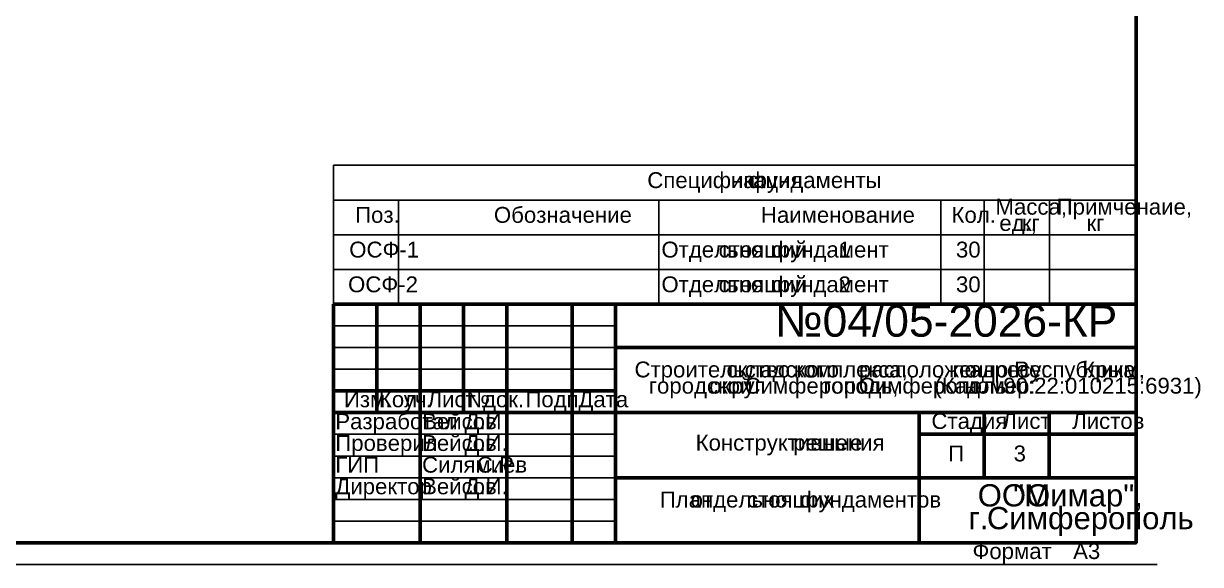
# Model space of a CAD drawing. Extents: x 8 to 21351, y 0 to 420.
# Drawn here: x 8949.4 to 9220.7, y 0.1 to 124.8 of the extents above; entities that cross this region are included whole.
import ezdxf

# ---------------------------------------------------------------- set-up
doc = ezdxf.new("R2010")
doc.units = 0
doc.styles.add('TEYPDFCAD_TEXT', font='arial.ttf')

msp = doc.modelspace()

# ---------------------------------------------------------------- linework, layer by layer
at = {"lineweight": 25}
for p, q in [((9020.81, 60.11), (9020.81, 92.14)), ((9020.81, 92.14), (9205.83, 92.14)), ((9205.83, 92.14), (9205.83, 60.11)), ((9020.81, 84.12), (9205.83, 84.12)), ((9035.82, 84.12), (9035.82, 60.11)), ((9095.83, 84.12), (9095.83, 60.11)), ((9160.83, 84.12), (9160.83, 60.11)), ((9170.82, 84.12), (9170.82, 60.11)), ((9185.83, 84.12), (9185.83, 60.11)), ((9020.81, 76.12), (9205.83, 76.12)), ((9020.81, 68.11), (9205.83, 68.11)), ((9020.81, 60.11), (9205.83, 60.11)), ((9020.81, 55.12), (9085.81, 55.12)), ((9020.81, 50.12), (9085.81, 50.12)), ((9020.81, 45.13), (9085.81, 45.13)), ((9020.81, 30.12), (9085.81, 30.12)), ((9020.81, 25.12), (9085.81, 25.12)), ((9020.81, 20.13), (9085.81, 20.13)), ((9020.81, 15.11), (9085.81, 15.11)), ((9020.81, 10.12), (9085.81, 10.12)), ((9210.68, 0.13), (8790.81, 0.13))]:
    msp.add_line(p, q, dxfattribs=at)
at = {"lineweight": 60}
for p, q in [((9020.81, 60.11), (9205.81, 60.11)), ((9020.81, 5.12), (9020.81, 60.11)), ((9030.82, 60.11), (9030.82, 35.12)), ((9040.81, 60.11), (9040.81, 5.12)), ((9050.8, 60.11), (9050.8, 35.12)), ((9060.82, 60.11), (9060.82, 5.12)), ((9075.82, 60.11), (9075.82, 5.12)), ((9085.81, 5.12), (9085.81, 60.11)), ((9205.81, 5.12), (9205.81, 60.11)), ((9085.81, 50.12), (9205.81, 50.12)), ((9020.81, 40.11), (9085.81, 40.11)), ((9020.81, 35.12), (9205.81, 35.12)), ((9155.81, 35.12), (9155.81, 5.12)), ((9170.82, 35.12), (9170.82, 20.13)), ((9185.81, 35.12), (9185.81, 20.13)), ((9155.81, 30.12), (9205.81, 30.12)), ((9085.81, 20.13), (9205.81, 20.13)), ((9020.81, 5.12), (9205.81, 5.12))]:
    msp.add_line(p, q, dxfattribs=at)
msp.add_lwpolyline([(8810.82, 5.12), (9205.81, 5.12), (9205.81, 292.12), (8810.82, 292.12)], close=True, dxfattribs=at)

# ---------------------------------------------------------------- texts
at = {"color": 7, "style": 'TEYPDFCAD_TEXT'}
for s, height, p in [('Спецификация', 3.6618, (9093.16, 86.87)), ('на', 3.662, (9112.44, 86.87)), ('фундаменты', 3.662, (9116.53, 86.87)), ('Масса,', 3.662, (9173.4, 80.75)), ('Примченаие,', 3.6618, (9187.52, 80.75)), ('Поз.', 3.662, (9025.83, 78.87)), ('Обозначение', 3.6618, (9057.81, 78.87)), ('Наименование', 3.6618, (9119.34, 78.87)), ('Кол.', 3.662, (9163.28, 78.87)), ('ед.,', 3.662, (9174.29, 77)), ('кг', 3.662, (9179.48, 77)), ('кг', 3.662, (9194.4, 77)), ('ОСФ-1', 3.662, (9024.47, 70.87)), ('Отдельно', 3.662, (9096.42, 70.87)), ('стоящий', 3.662, (9109.59, 70.87)), ('фундамент', 3.662, (9121.87, 70.87)), ('1', 3.66, (9137.22, 70.87)), ('30', 3.662, (9164.3, 70.87)), ('ОСФ-2', 3.662, (9024.2, 62.86)), ('Отдельно', 3.662, (9096.42, 62.86)), ('стоящий', 3.662, (9109.59, 62.86)), ('фундамент', 3.662, (9121.87, 62.86)), ('2', 3.66, (9137.22, 62.86)), ('30', 3.662, (9164.3, 62.86)), ('№04/05-2026-КР', 7.3201, (9122.6, 52.62)), ('Строительство', 3.6583, (9090.22, 43.24)), ('Республика', 3.658, (9177.72, 43.24)), ('Крым,', 3.658, (9193.42, 43.24)), ('городской', 3.658, (9093.54, 39.5)), ('складского', 3.658, (9111.42, 43.24)), ('комплекса,', 3.658, (9126.94, 43.24)), ('расположенного', 3.6583, (9141.93, 43.24)), ('по', 3.658, (9163.52, 43.24)), ('адресу:', 3.658, (9167.39, 43.24)), ('округ', 3.658, (9107.42, 39.5)), ('Симферополь,', 3.6583, (9115.58, 39.5)), ('город', 3.658, (9133.74, 39.5)), ('Симферополь', 3.6583, (9141.9, 39.5)), ('(Кад.', 3.658, (9159.35, 39.5)), ('номер:', 3.658, (9166.36, 39.5)), ('90:22:010215:6931)', 3.6583, (9175.22, 39.5)), ('Изм.', 3.658, (9023.25, 36.36)), ('Кол.', 3.658, (9031.31, 36.36)), ('уч.', 3.658, (9037.04, 36.36)), ('Лист', 3.658, (9042.51, 36.36)), ('№', 3.66, (9051.44, 36.36)), ('док.', 3.658, (9055.29, 36.36)), ('Подп.', 3.658, (9065.07, 36.36)), ('Дата', 3.658, (9077.28, 36.36)), ('Разработал', 3.658, (9021.26, 31.28)), ('Вейсов', 3.658, (9041.26, 31.28)), ('Д.И', 3.658, (9051.03, 31.28)), ('Стадия', 3.658, (9158.65, 31.37)), ('Лист', 3.658, (9175.01, 31.37)), ('Листов', 3.658, (9191.08, 31.37)), ('Проверил', 3.658, (9021.26, 26.29)), ('Вейсов', 3.658, (9041.26, 26.29)), ('Д.И.', 3.658, (9051.03, 26.29)), ('Конструктивные', 3.6583, (9104.31, 26.37)), ('решения', 3.658, (9126.77, 26.37)), ('П', 3.66, (9162.5, 23.88)), ('3', 3.66, (9177.59, 23.88)), ('ГИП', 3.658, (9021.26, 21.29)), ('Силямиев', 3.658, (9041.26, 21.29)), ('С.Р.', 3.658, (9053.88, 21.29)), ('Директор', 3.658, (9021.26, 16.3)), ('Вейсов', 3.658, (9041.26, 16.3)), ('Д.И.', 3.658, (9051.03, 16.3)), ('План', 3.658, (9096.04, 13.25)), ('фундаментов', 3.6583, (9128.41, 13.25)), ('ООО', 5.122, (9169.32, 13.5)), ('"Мимар",', 5.122, (9177.49, 13.5)), ('отдельно', 3.658, (9103.16, 13.25)), ('стоящих', 3.658, (9116.14, 13.25)), ('Симферополь', 5.1223, (9171.43, 8.25)), ('г.', 5.122, (9167.18, 8.25)), ('Формат', 3.658, (9168.11, 1.38)), ('A3', 3.658, (9191.31, 1.38))]:
    msp.add_text(s, height=height, dxfattribs=at).set_placement(p)

doc.saveas('drawing.dxf')
